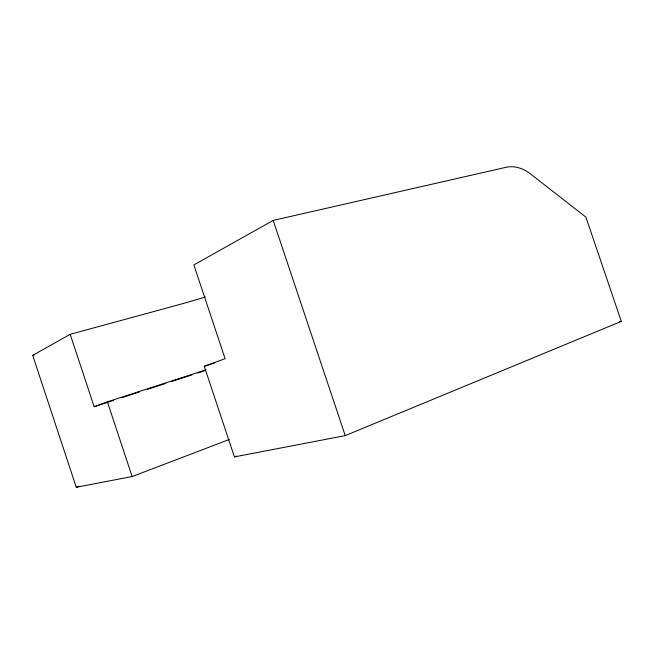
<?xml version="1.0" encoding="UTF-8"?>
<svg xmlns="http://www.w3.org/2000/svg" width="654" height="654" viewBox="0 0 654 654"><rect width="100%" height="100%" fill="white"/><g stroke="black" fill="none" stroke-linecap="round" stroke-linejoin="round"><path stroke-width="0.98" d="M229.317 439.472L132.133 476.545L76.273 487.271L32.7 355.359L70.191 334.325L174.332 305.949A143.937 13.996 -18.2 0 0 205.446 296.99M273.209 220.406L193.87 264.927L225.099 358.67L204.269 366.305L234.418 456.901L345.23 435.621L621.3 321.392L585.91 217.128L530.459 173.89C523.723 168.667 514.943 165.397 506.392 167.228L273.209 220.406L345.23 435.621M234.418 456.901L236.307 456.149M76.273 487.271L79.134 486.192M70.191 334.325L94.143 406.698L107.387 401.834L206.116 369.78M94.143 406.698L113.502 400.403M121.243 397.885L139.637 391.901M147.379 389.383L165.773 383.408M171.585 381.519L191.908 374.914M204.269 366.305L214.88 362.896M32.7 355.359L34.662 354.811M619.379 321.784L621.3 321.392M107.387 401.834L132.133 476.545M204.122 370.932A144.101 2.101 -18.5 0 1 197.663 373.042"/></g></svg>
